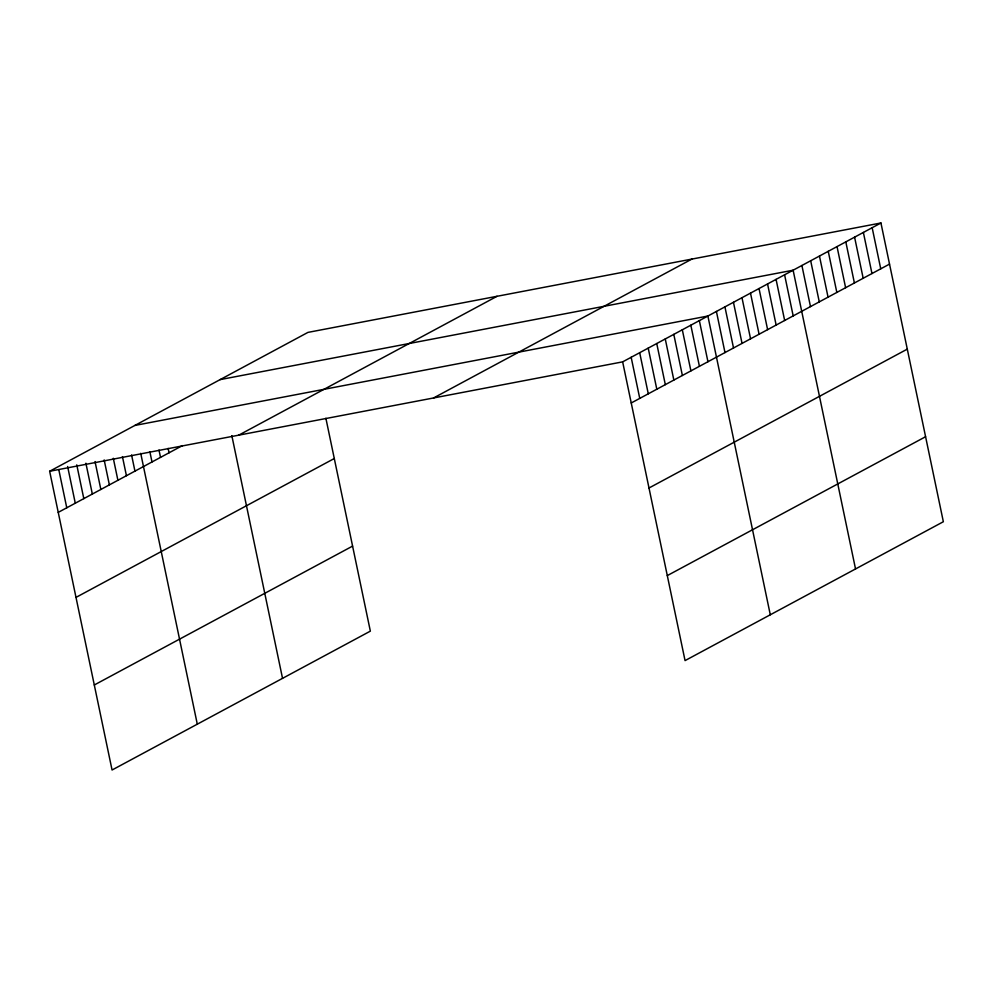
<?xml version="1.0" encoding="UTF-8"?>
<svg xmlns="http://www.w3.org/2000/svg" width="993" height="993" viewBox="0 0 993 993"><rect width="100%" height="100%" fill="white"/><g stroke="black" fill="none" stroke-linecap="round" stroke-linejoin="round"><path stroke-width="1.49" d="M325.878 418.252L370.352 631.138L112.06 770.009L49.65 471.265L307.942 332.394L880.94 222.991L943.35 521.735L685.058 660.606L622.648 361.862L880.94 222.991M58.239 512.376L182.439 445.596M238.742 435.157L497.034 296.299M433.556 397.97L691.848 259.099M76.002 597.389L334.293 458.518M94.298 684.984L352.589 546.113M631.238 402.972L889.529 264.101M649 487.997L907.292 349.126M667.296 575.592L925.588 436.721M220.123 379.611L793.122 270.208L855.532 568.952M134.887 425.438L707.885 316.035L770.295 614.779M49.65 471.265L622.648 361.862M872.164 227.72L880.741 268.83M863.376 232.436L871.966 273.547M854.588 237.166L863.178 278.263M845.813 241.882L854.402 282.993M837.025 246.599L845.614 287.709M828.249 251.328L836.838 292.438M819.461 256.045L828.05 297.155M810.685 260.774L819.275 301.872M801.897 265.491L810.487 306.601M784.594 274.8L793.184 315.898M776.067 279.381L784.656 320.491M767.552 283.961L776.141 325.071M759.024 288.541L767.614 329.651M750.497 293.121L759.086 334.231M741.982 297.714L750.559 338.812M733.455 302.294L742.044 343.404M724.927 306.874L733.517 347.984M716.412 311.454L724.989 352.565M699.357 320.627L707.947 361.725M690.83 325.207L699.42 366.318M682.315 329.788L690.905 370.898M673.788 334.368L682.377 375.478M665.26 338.948L673.85 380.058M656.745 343.541L665.322 384.639M648.218 348.121L656.807 389.231M639.691 352.701L648.28 393.811M631.163 357.281L639.753 398.392M231.828 435.629L282.533 678.356M168.127 448.389L169.046 452.796M158.992 450.04L160.518 457.376M149.856 451.691L152.003 461.968M140.721 453.329L197.297 724.182M131.572 454.98L134.949 471.129M122.437 456.631L126.434 475.709M113.301 458.269L117.906 480.289M104.166 459.92L109.379 484.882M95.03 461.559L100.852 489.462M85.895 463.21L92.337 494.042M76.759 464.861L83.809 498.623M67.623 466.499L75.282 503.203M58.786 469.615L66.767 507.795"/></g></svg>
